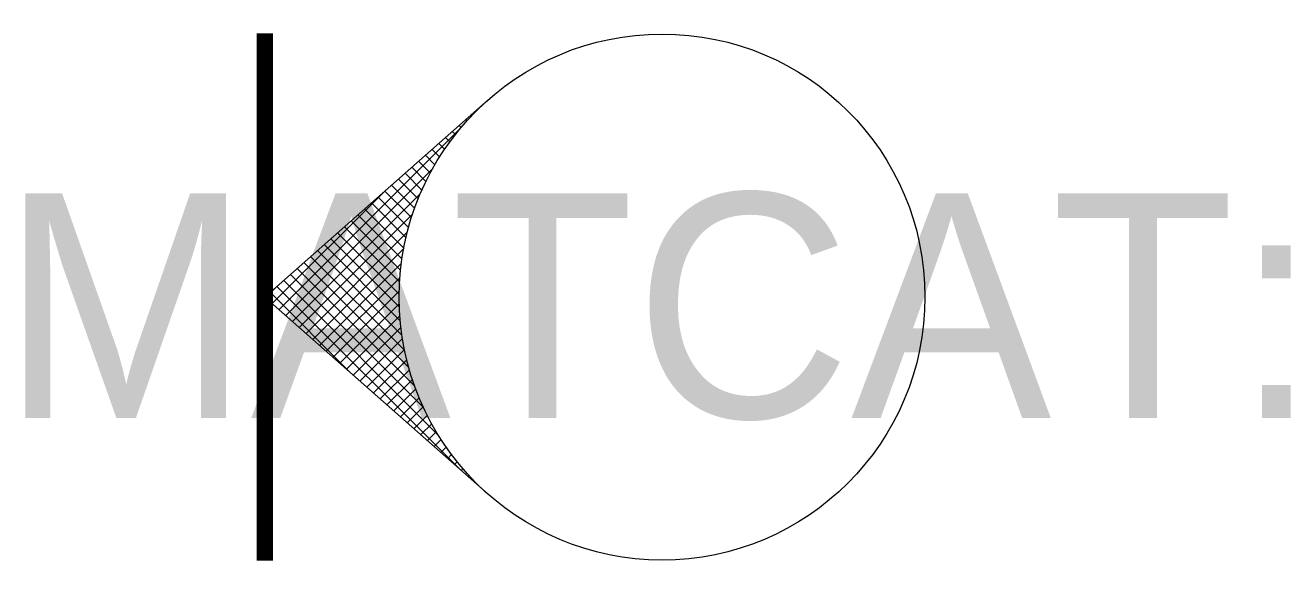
# Model space of a CAD drawing. Extents: x -1554.2 to -1540.1, y 651.3 to 657.3.
import ezdxf
from ezdxf.enums import TextEntityAlignment as Align

# ---------------------------------------------------------------- set-up
doc = ezdxf.new("R2010")
doc.units = 0
doc.header["$LTSCALE"] = 10
doc.header["$MEASUREMENT"] = 0
doc.layers.get('0').update_dxf_attribs({"linetype": 'CONTINUOUS'})
doc.styles.add('3T', font='vtimesn.TTF', dxfattribs={"height": 3})

msp = doc.modelspace()

# ---------------------------------------------------------------- hatches: boundary and pattern name
h = msp.add_hatch()
h.set_pattern_fill('ANSI37', color=256, scale=0.8, angle=-90, style=0)
h.set_pattern_definition([(45, (-657.10826, 798.30741), (0.070710678, -0.070710678), []), (315, (-657.10826, 798.30741), (-0.070710678, -0.070710678), [])])
h.paths.add_polyline_path([(-1551.521, 654.292), (-1549.034, 652.097, -0.215149), (-1550.025, 654.292, -0.215149), (-1549.034, 656.487)])

# ---------------------------------------------------------------- linework, layer by layer
for q in [(-1549.034, 656.487), (-1549.034, 652.097)]:
    msp.add_line((-1551.521, 654.292), q)
at = {"const_width": 0.18}
msp.add_lwpolyline([(-1551.521, 657.227), (-1551.521, 651.358)], dxfattribs=at)
msp.add_circle((-1547.097, 654.292), 2.928)

# ---------------------------------------------------------------- texts
at = {"style": '3T'}
msp.add_attdef('MATCAT:', text='A', height=2.5, dxfattribs=at).set_placement((-1547.127, 652.197), align=Align.BOTTOM_CENTER)

doc.saveas('drawing.dxf')
